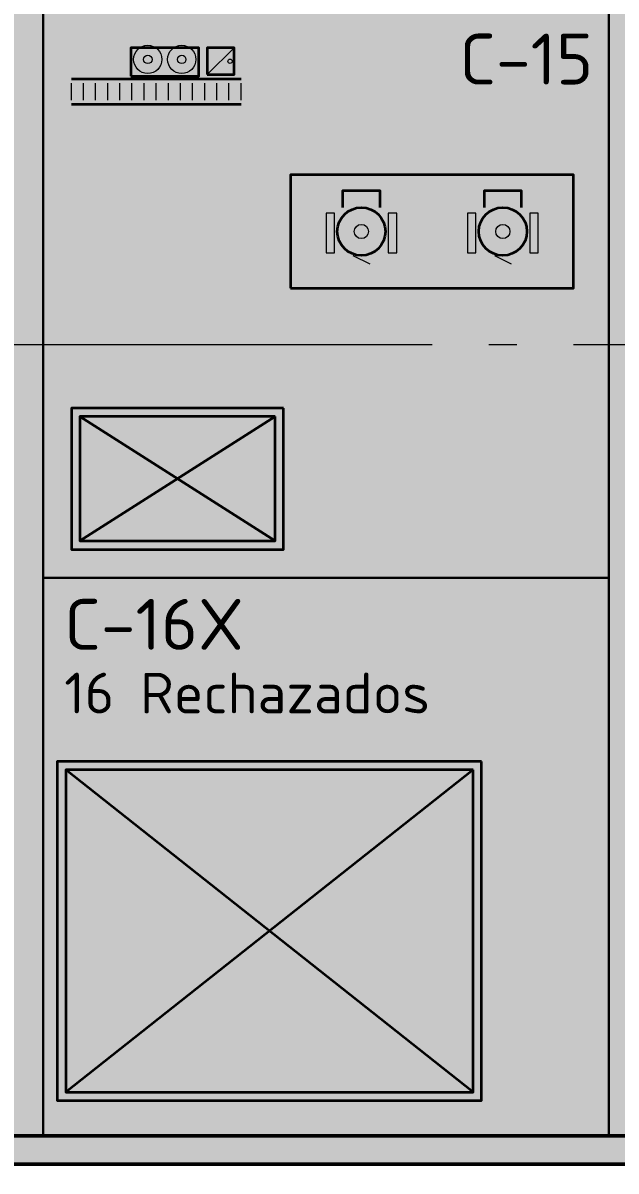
# Model space of a CAD drawing. Header units: millimetres. Extents: x 0 to 1189, y 0 to 841.
# Drawn here: x 372.54 to 393.5, y 383.26 to 423.88 of the extents above; entities that cross this region are included whole.
import ezdxf
from ezdxf.enums import TextEntityAlignment as Align

# ---------------------------------------------------------------- set-up
doc = ezdxf.new("R2010")
doc.units = ezdxf.units.MM
doc.linetypes.add('IRAM-F-TRAZO-PUNTO', pattern=[20, 15, -2, 1, -2])
for name, color, linetype, lineweight in [('A-COTA', 7, 'CONTINUOUS', 18), ('A-EJE', 1, 'IRAM-F-TRAZO-PUNTO', 18), ('A-EQUIPO-FINO', 8, 'CONTINUOUS', 13), ('A-EQUIPO-RELLENO', 9, 'CONTINUOUS', 13), ('A-EXTERIOR', 8, 'CONTINUOUS', 25), ('A-MURO', 7, 'CONTINUOUS', 50), ('A-RELLENO', 9, 'CONTINUOUS', 13), ('A-SECTOR', 1, 'CONTINUOUS', 25), ('A-SECTOR-TXT', 1, 'CONTINUOUS', 25)]:
    doc.layers.add(name, color=color, linetype=linetype, lineweight=lineweight)
for name, color, linetype, lineweight, true_color in [('A-DEM-AM', 2, 'CONTINUOUS', 35, 0xd7a500), ('A-DEM-RO', 1, 'CONTINUOUS', 35, 0xd21e1e), ('A-EQUIPO', 30, 'CONTINUOUS', 35, 0xe67800)]:
    doc.layers.add(name, color=color, linetype=linetype, lineweight=lineweight, true_color=true_color)
doc.styles.add('ISO3098', font='isocpeur.ttf')
doc.dimstyles.new('FLAMA-IRAM', dxfattribs={"dimtxt": 3.5, "dimasz": 3.5, "dimexe": 2, "dimexo": 1.5, "dimgap": 1, "dimtad": 1, "dimdec": 1, "dimtxsty": 'ISO3098', "dimblk": 'IRAM_FLECHA', "dimblk1": 'IRAM_FLECHA', "dimblk2": 'IRAM_FLECHA', "dimcen": 2.5, "dimclrd": 3, "dimclre": 3, "dimclrt": 3, "dimazin": 3, "dimtfac": 1, "dimtmove": 0, "dimatfit": 3, "dimlwd": 18, "dimlwe": 18})

# ---------------------------------------------------------------- blocks, each defined once
blk = doc.blocks.new('IRAM_FLECHA')
blk.add_solid([(0, 0), (-1, 0.125), (-1, -0.125)])

msp = doc.modelspace()

# ---------------------------------------------------------------- hatches: boundary and pattern name
at = {"layer": 'A-EQUIPO-RELLENO', "true_color": 0xcdd0d4}
h = msp.add_hatch(color=7, dxfattribs=at)
h.dxf.hatch_style = 1
h.paths.add_polyline_path([(376.35, 421.99), (378.75, 421.99), (378.75, 423), (376.35, 423)])
h = msp.add_hatch(color=7, dxfattribs=at)
h.dxf.hatch_style = 1
h.paths.add_polyline_path([(379.05, 422.05), (380, 422.05), (380, 423), (379.05, 423)])
at = {"layer": 'A-EQUIPO-RELLENO', "true_color": 0xeeeeee}
h = msp.add_hatch(color=7, dxfattribs=at)
h.dxf.hatch_style = 1
h.paths.add_polyline_path([(374.25, 421), (380.25, 421), (380.25, 421.9), (374.25, 421.9)])
at = {"layer": 'A-EQUIPO-RELLENO', "true_color": 0xf0786e}
h = msp.add_hatch(color=7, dxfattribs=at)
h.dxf.hatch_style = 1
h.paths.add_polyline_path([(385.35, 416.5), (385.321, 416.72), (385.236, 416.925), (385.101, 417.101), (384.925, 417.236), (384.72, 417.321), (384.5, 417.35), (384.28, 417.321), (384.075, 417.236), (383.899, 417.101), (383.764, 416.925), (383.679, 416.72), (383.65, 416.5), (383.679, 416.28), (383.764, 416.075), (383.899, 415.899), (384.075, 415.764), (384.28, 415.679), (384.5, 415.65), (384.72, 415.679), (384.925, 415.764), (385.101, 415.899), (385.236, 416.075), (385.321, 416.28)])
h = msp.add_hatch(color=7, dxfattribs=at)
h.dxf.hatch_style = 1
h.paths.add_polyline_path([(390.35, 416.5), (390.321, 416.72), (390.236, 416.925), (390.101, 417.101), (389.925, 417.236), (389.72, 417.321), (389.5, 417.35), (389.28, 417.321), (389.075, 417.236), (388.899, 417.101), (388.764, 416.925), (388.679, 416.72), (388.65, 416.5), (388.679, 416.28), (388.764, 416.075), (388.899, 415.899), (389.075, 415.764), (389.28, 415.679), (389.5, 415.65), (389.72, 415.679), (389.925, 415.764), (390.101, 415.899), (390.236, 416.075), (390.321, 416.28)])
at = {"layer": 'A-EQUIPO-RELLENO', "true_color": 0x969ba0}
h = msp.add_hatch(color=7, dxfattribs=at)
h.dxf.hatch_style = 1
h.paths.add_polyline_path([(383.25, 415.75), (383.55, 415.75), (383.55, 417.15), (383.25, 417.15)])
h = msp.add_hatch(color=7, dxfattribs=at)
h.dxf.hatch_style = 1
h.paths.add_polyline_path([(385.45, 415.75), (385.75, 415.75), (385.75, 417.15), (385.45, 417.15)])
h = msp.add_hatch(color=7, dxfattribs=at)
h.dxf.hatch_style = 1
h.paths.add_polyline_path([(388.25, 415.75), (388.55, 415.75), (388.55, 417.15), (388.25, 417.15)])
h = msp.add_hatch(color=7, dxfattribs=at)
h.dxf.hatch_style = 1
h.paths.add_polyline_path([(390.45, 415.75), (390.75, 415.75), (390.75, 417.15), (390.45, 417.15)])
at = {"layer": 'A-MURO', "true_color": 0x464646}
h = msp.add_hatch(color=7, dxfattribs=at)
h.dxf.hatch_style = 1
h.paths.add_polyline_path([(370.75, 383.5), (370.75, 384.5), (439.5, 384.5), (439.5, 383.5)])
at = {"layer": 'A-RELLENO', "true_color": 0xf8d9c0}
h = msp.add_hatch(color=7, dxfattribs=at)
h.dxf.hatch_style = 1
h.paths.add_polyline_path([(363.25, 384.5), (373.25, 384.5), (373.25, 424.25), (363.25, 424.25)])
h = msp.add_hatch(color=7, dxfattribs=at)
h.dxf.hatch_style = 1
h.paths.add_polyline_path([(373.25, 404.25), (393.25, 404.25), (393.25, 424.25), (373.25, 424.25)])
at = {"layer": 'A-RELLENO', "true_color": 0xc8e8c8}
h = msp.add_hatch(color=7, dxfattribs=at)
h.dxf.hatch_style = 1
h.paths.add_polyline_path([(393.25, 384.5), (460.75, 384.5), (460.75, 424.25), (393.25, 424.25)])
h = msp.add_hatch(color=7, dxfattribs=at)
h.dxf.hatch_style = 1
h.paths.add_polyline_path([(373.25, 384.5), (393.25, 384.5), (393.25, 404.25), (373.25, 404.25)])

# ---------------------------------------------------------------- linework, layer by layer
at = {"layer": 'A-DEM-AM'}
msp.add_lwpolyline([(382, 414.5), (392, 414.5), (392, 418.5), (382, 418.5)], close=True, dxfattribs=at)
at = {"layer": 'A-DEM-RO'}
for p, q in [((381.45, 409.95), (374.55, 405.55)), ((381.45, 405.55), (374.55, 409.95)), ((388.45, 397.45), (374.05, 386.05)), ((388.45, 386.05), (374.05, 397.45))]:
    msp.add_line(p, q, dxfattribs=at)
for points in [[(381.75, 410.25), (374.25, 410.25), (374.25, 405.25), (381.75, 405.25)], [(381.45, 409.95), (374.55, 409.95), (374.55, 405.55), (381.45, 405.55)], [(388.75, 397.75), (373.75, 397.75), (373.75, 385.75), (388.75, 385.75)], [(388.45, 397.45), (374.05, 397.45), (374.05, 386.05), (388.45, 386.05)]]:
    msp.add_lwpolyline(points, close=True, dxfattribs=at)
at = {"layer": 'A-EJE'}
for p, q in [((152, 412.5), (572, 412.5)), ((157, 384.5), (567, 384.5))]:
    msp.add_line(p, q, dxfattribs=at)
at = {"layer": 'A-EQUIPO'}
for p, q in [((374.25, 421.9), (380.25, 421.9)), ((374.25, 421), (380.25, 421))]:
    msp.add_line(p, q, dxfattribs=at)
for points in [[(376.35, 421.99), (378.75, 421.99), (378.75, 423), (376.35, 423)], [(379.05, 422.05), (380, 422.05), (380, 423), (379.05, 423)]]:
    msp.add_lwpolyline(points, close=True, dxfattribs=at)
for points in [[(383.85, 417.35), (383.85, 417.95), (385.15, 417.95), (385.15, 417.35)], [(388.85, 417.35), (388.85, 417.95), (390.15, 417.95), (390.15, 417.35)]]:
    msp.add_lwpolyline(points, dxfattribs=at)
for centre in [(384.5, 416.5), (389.5, 416.5)]:
    msp.add_circle(centre, 0.85, dxfattribs=at)
at = {"layer": 'A-EQUIPO-FINO'}
for p, q in [((379.05, 422.05), (380, 423)), ((374.25, 421.15), (374.25, 421.75)), ((374.679, 421.15), (374.679, 421.75)), ((375.107, 421.15), (375.107, 421.75)), ((375.536, 421.15), (375.536, 421.75)), ((375.964, 421.15), (375.964, 421.75)), ((376.393, 421.15), (376.393, 421.75)), ((376.821, 421.15), (376.821, 421.75)), ((377.25, 421.15), (377.25, 421.75)), ((377.679, 421.15), (377.679, 421.75)), ((378.107, 421.15), (378.107, 421.75)), ((378.536, 421.15), (378.536, 421.75)), ((378.964, 421.15), (378.964, 421.75)), ((379.393, 421.15), (379.393, 421.75)), ((379.821, 421.15), (379.821, 421.75)), ((380.25, 421.15), (380.25, 421.75)), ((384.2, 415.65), (384.8, 415.35)), ((389.2, 415.65), (389.8, 415.35))]:
    msp.add_line(p, q, dxfattribs=at)
for points in [[(383.25, 415.75), (383.55, 415.75), (383.55, 417.15), (383.25, 417.15)], [(385.45, 415.75), (385.75, 415.75), (385.75, 417.15), (385.45, 417.15)], [(388.25, 415.75), (388.55, 415.75), (388.55, 417.15), (388.25, 417.15)], [(390.45, 415.75), (390.75, 415.75), (390.75, 417.15), (390.45, 417.15)]]:
    msp.add_lwpolyline(points, close=True, dxfattribs=at)
for centre, radius in [((376.95, 422.59), 0.5), ((378.15, 422.59), 0.5), ((376.95, 422.59), 0.15), ((378.15, 422.59), 0.15), ((379.858, 422.525), 0.076), ((384.5, 416.5), 0.25), ((389.5, 416.5), 0.25)]:
    msp.add_circle(centre, radius, dxfattribs=at)
at = {"layer": 'A-EXTERIOR'}
msp.add_lwpolyline([(62, 274.5), (662, 274.5), (662, 383.5), (62, 383.5)], close=True, dxfattribs=at)
at = {"layer": 'A-MURO'}
msp.add_lwpolyline([(370.75, 383.5), (370.75, 384.5), (439.5, 384.5), (439.5, 383.5)], close=True, dxfattribs=at)
at = {"layer": 'A-SECTOR'}
for points in [[(363.25, 384.5), (373.25, 384.5), (373.25, 424.25), (363.25, 424.25)], [(373.25, 404.25), (393.25, 404.25), (393.25, 424.25), (373.25, 424.25)], [(393.25, 384.5), (460.75, 384.5), (460.75, 424.25), (393.25, 424.25)], [(373.25, 384.5), (393.25, 384.5), (393.25, 404.25), (373.25, 404.25)]]:
    msp.add_lwpolyline(points, close=True, dxfattribs=at)

# ---------------------------------------------------------------- texts
at = {"layer": 'A-SECTOR-TXT', "style": 'ISO3098'}
for s, height, p in [('C-15', 1.8, (387.964, 423.5)), ('C-16X', 1.8, (374, 403.5)), ('16 Rechazados', 1.44, (374, 400.89))]:
    msp.add_text(s, height=height, dxfattribs=at).set_placement(p, align=Align.TOP_LEFT)

# ---------------------------------------------------------------- dimensions: what is measured, and where the dimension line sits
at = {"layer": 'A-COTA'}
for base, p1, p2 in [((172, 373.3), (172, 384.5), (552, 384.5)), ((362, 377.5), (362, 384.5), (400, 384.5))]:
    msp.add_linear_dim(base=base, p1=p1, p2=p2, dimstyle='FLAMA-IRAM', override={"dimtxt": 2.2, "dimasz": 2.2, "dimexe": 1.2, "dimexo": 1, "dimdec": 2, "dimlfac": 0.2, "dimzin": 0}, dxfattribs=at).render()

doc.saveas('drawing.dxf')
